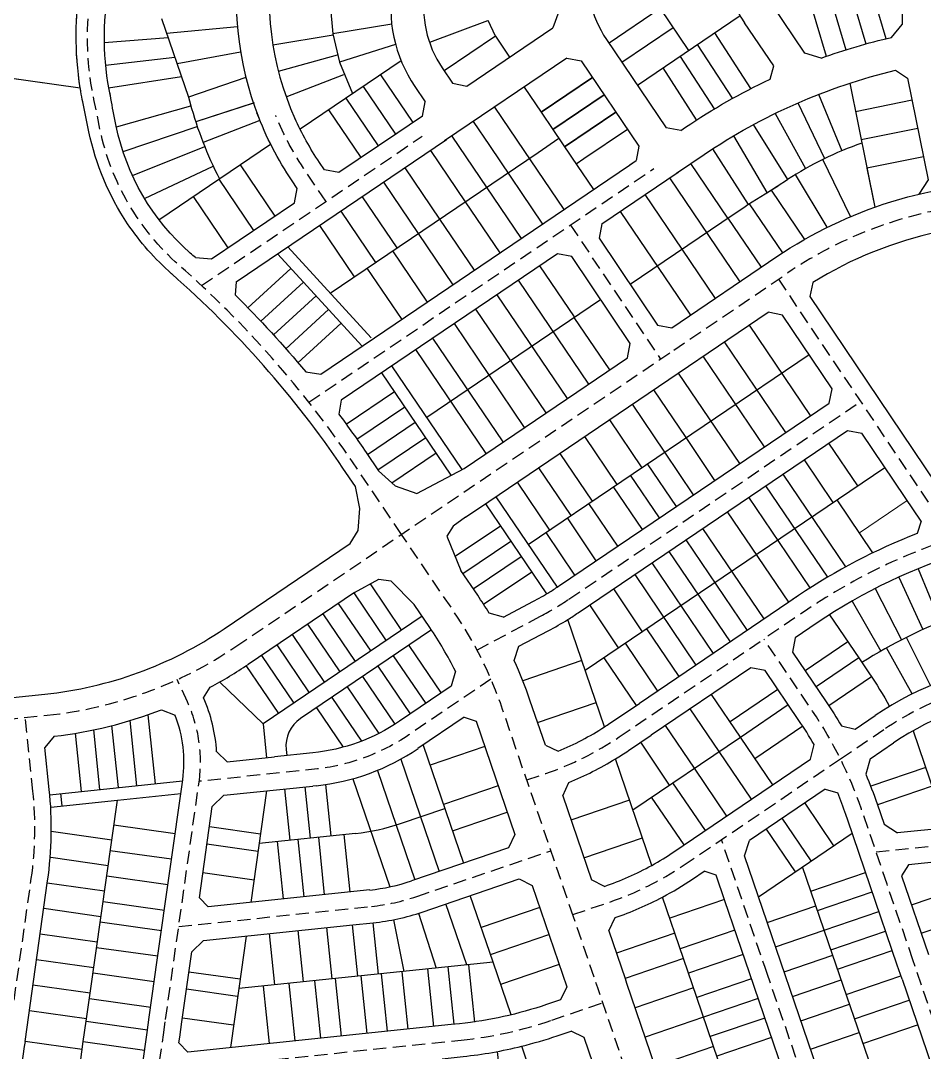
# Model space of a CAD drawing. Extents: x 296374 to 298792, y 6267790 to 6270844.
# Drawn here: x 297205 to 297643, y 6269900 to 6270400 of the extents above; entities that cross this region are included whole.
import ezdxf

# ---------------------------------------------------------------- set-up
doc = ezdxf.new("R2010")
doc.units = 0
doc.linetypes.add('DASHED2', pattern=[9.525, 6.35, -3.175])
for name, color, linetype in [('_User_xref', 251, 'Continuous'), ('X-Masterplan_LotLayout_P2$0$D-LO-Stage 16', 251, 'Continuous'), ('X-Masterplan_LotLayout_P2$0$D-LO-Stage 17', 251, 'Continuous'), ('X-Masterplan_LotLayout_P2$0$D-LO-Stage 23', 251, 'Continuous'), ('X-Masterplan_LotLayout_P2$0$D-LO-Stage 28', 251, 'Continuous'), ('X-Masterplan_LotLayout_P2$0$D-LO-Stage 29', 251, 'Continuous'), ('X-Masterplan_LotLayout_P2$0$D-LO-Stage 30', 251, 'Continuous'), ('X-Masterplan_LotLayout_P2$0$D-LO-Stage 31', 251, 'Continuous'), ('X-Masterplan_LotLayout_P2$0$D-LO-Stage 33', 251, 'Continuous'), ('X-Masterplan_LotLayout_P2$0$D-RD-15-23_CL', 251, 'DASHED2'), ('X-Masterplan_LotLayout_P2$0$D-RD-Future_BDY', 251, 'Continuous'), ('X-Masterplan_LotLayout_P2$0$D-RD-Future_CL', 251, 'DASHED2'), ('X-Masterplan_LotLayout_P2$0$D-RD-P3_BDY', 251, 'Continuous'), ('X-Masterplan_LotLayout_P2$0$D-RD-P3_CL', 251, 'DASHED2'), ('X-Masterplan_LotLayout_P2$0$D-RD-Stage16_BDY', 251, 'Continuous'), ('X-Masterplan_LotLayout_P2$0$D-RD-Stage17_BDY', 251, 'Continuous'), ('X-Masterplan_LotLayout_P2$0$D-RD-Stage20_BDY', 251, 'Continuous'), ('X-Masterplan_LotLayout_P2$0$D-RD-Stage22_BDY', 251, 'Continuous'), ('X-Masterplan_LotLayout_P2$0$D-RD-Stage23_BDY', 251, 'Continuous'), ('X-Masterplan_LotLayout_P2$0$D-RD-Stage28_BDY', 251, 'Continuous'), ('X-Masterplan_LotLayout_P2$0$D-RD-Stage29_BDY', 251, 'Continuous'), ('X-Masterplan_LotLayout_P2$0$D-RD-Stage30_BDY', 251, 'Continuous'), ('X-Masterplan_LotLayout_P2$0$D-RD-Stage31_BDY', 251, 'Continuous'), ('X-Masterplan_LotLayout_P2$0$D-RD-Stage33_BDY', 251, 'Continuous'), ('X-Masterplan_LotLayout_P2$0$D-RD-Stage37_BDY', 251, 'Continuous')]:
    doc.layers.add(name, color=color, linetype=linetype)

# ---------------------------------------------------------------- blocks, each defined once
blk = doc.blocks.new('X-Masterplan_LotLayout_P2')
at = {"layer": 'X-Masterplan_LotLayout_P2$0$D-LO-Stage 16'}
for p, q in [((297575.46, 6269938.74), (297599.12, 6269946.82)), ((297618.09, 6269891.27), (297599, 6269947.19)), ((297559.72, 6269935.34), (297533.22, 6269926.3)), ((297579.5, 6269926.91), (297603.16, 6269934.99)), ((297605.62, 6269927.79), (297632.12, 6269936.84)), ((297559.18, 6269850.25), (297533.22, 6269926.3)), ((297562.95, 6269925.88), (297536.45, 6269916.83)), ((297609.66, 6269915.96), (297636.16, 6269925.01)), ((297583.54, 6269915.08), (297607.2, 6269923.16)), ((297566.18, 6269916.41), (297539.68, 6269907.37)), ((297588.23, 6269901.36), (297611.88, 6269909.44)), ((297613.7, 6269904.13), (297640.2, 6269913.18)), ((297569.41, 6269906.95), (297542.91, 6269897.9))]:
    blk.add_line(p, q, dxfattribs=at)
at = {"layer": 'X-Masterplan_LotLayout_P2$0$D-LO-Stage 17'}
for p, q in [((297526.76, 6269945.22), (297498.37, 6269935.53)), ((297533.22, 6269926.3), (297526.76, 6269945.22)), ((297531.6, 6269931.03), (297503.21, 6269921.33)), ((297536.45, 6269916.83), (297508.06, 6269907.14)), ((297466.6, 6269849.07), (297448.27, 6269902.74)), ((297541.3, 6269902.64), (297512.91, 6269892.94))]:
    blk.add_line(p, q, dxfattribs=at)
at = {"layer": 'X-Masterplan_LotLayout_P2$0$D-LO-Stage 23'}
for p, q in [((297434.36, 6269943.51), (297311.06, 6269930.65)), ((297390.1, 6269938.89), (297393, 6269911.04)), ((297402.53, 6269940.19), (297405.44, 6269912.34)), ((297412.48, 6269941.23), (297415.38, 6269913.38)), ((297422.42, 6269942.26), (297425.33, 6269914.41)), ((297443.08, 6269917.94), (297434.36, 6269943.51)), ((297347.83, 6269934.49), (297350.73, 6269906.64)), ((297357.78, 6269935.52), (297360.68, 6269907.68)), ((297370.22, 6269936.82), (297373.12, 6269908.97)), ((297380.15, 6269937.86), (297383.06, 6269910.01)), ((297311.06, 6269930.65), (297307.03, 6269902.08)), ((297322.96, 6269931.9), (297325.87, 6269904.05)), ((297335.4, 6269933.19), (297338.3, 6269905.34)), ((297235.74, 6269904.96), (297237.13, 6269914.86)), ((297237.13, 6269914.86), (297266.84, 6269910.68)), ((297235.21, 6269901.18), (297207.48, 6269905.09)), ((297234.34, 6269895.06), (297235.74, 6269904.96)), ((297235.74, 6269904.96), (297265.44, 6269900.77)), ((297436.44, 6269900.17), (297439.41, 6269871.64))]:
    blk.add_line(p, q, dxfattribs=at)
at = {"layer": 'X-Masterplan_LotLayout_P2$0$D-LO-Stage 28'}
for p, q in [((297502.13, 6270017.36), (297554.31, 6270052.69)), ((297570.01, 6270029.5), (297554.31, 6270052.69)), ((297559.66, 6270022.5), (297543.96, 6270045.68)), ((297547.65, 6270014.37), (297531.95, 6270037.55)), ((297537.3, 6270007.36), (297521.6, 6270030.54)), ((297526.95, 6270000.35), (297511.25, 6270023.53)), ((297588.62, 6269992.59), (297574.6, 6270013.29)), ((297563, 6269975.24), (297608.49, 6270006.05)), ((297599, 6269947.19), (297584.46, 6269989.77)), ((297588.5, 6269977.94), (297615, 6269986.99)), ((297637.28, 6269971.25), (297660.94, 6269979.32)), ((297526.76, 6269945.22), (297516.56, 6269975.08)), ((297591.73, 6269968.48), (297618.23, 6269977.53)), ((297567.26, 6269962.77), (297590.92, 6269970.85)), ((297594.96, 6269959.02), (297621.46, 6269968.06)), ((297641.96, 6269957.53), (297665.62, 6269965.6)), ((297551.64, 6269959), (297525.14, 6269949.95)), ((297571.3, 6269950.94), (297594.96, 6269959.02)), ((297598.19, 6269949.55), (297624.69, 6269958.6)), ((297601.42, 6269940.09), (297627.92, 6269949.13)), ((297555.68, 6269947.17), (297529.18, 6269938.13))]:
    blk.add_line(p, q, dxfattribs=at)
at = {"layer": 'X-Masterplan_LotLayout_P2$0$D-LO-Stage 28', "flags": 128}
for points in [[(297644.11, 6270037.89), (297617.43, 6270028.78)], [(297647.18, 6270028.89), (297620.69, 6270019.84)], [(297585.45, 6270020.64), (297599.47, 6269999.94)], [(297580.92, 6269987.37), (297566.9, 6270008.08)], [(297546.54, 6269973.95), (297520.04, 6269964.9)]]:
    blk.add_lwpolyline(points, dxfattribs=at)
at = {"layer": 'X-Masterplan_LotLayout_P2$0$D-LO-Stage 29'}
for p, q in [((297588.33, 6270208.57), (297558.61, 6270252.46)), ((297576.32, 6270200.44), (297546.61, 6270244.33)), ((297451.39, 6270146.04), (297587.54, 6270238.23)), ((297565.97, 6270193.43), (297536.26, 6270237.32)), ((297553.97, 6270185.3), (297524.25, 6270229.19)), ((297527.94, 6270197.87), (297512.24, 6270221.06)), ((297517.59, 6270190.87), (297501.89, 6270214.05)), ((297490.76, 6270206.51), (297506.46, 6270183.32)), ((297478.75, 6270198.38), (297494.45, 6270175.19)), ((297541.96, 6270177.17), (297527.94, 6270197.87)), ((297466.75, 6270190.25), (297482.45, 6270167.06)), ((297531.61, 6270170.16), (297517.59, 6270190.87)), ((297523.33, 6270164.56), (297509.31, 6270185.26)), ((297599.31, 6270166.49), (297585.3, 6270187.19)), ((297456.4, 6270183.24), (297472.1, 6270160.06)), ((297479.02, 6270085.04), (297624.36, 6270183.45)), ((297515.05, 6270158.95), (297501.03, 6270179.65)), ((297605.36, 6270135.26), (297574.95, 6270180.19)), ((297446.05, 6270176.23), (297461.75, 6270153.05)), ((297506.77, 6270153.34), (297492.75, 6270174.04)), ((297596.66, 6270130.29), (297566.67, 6270174.58)), ((297435.7, 6270169.22), (297465.41, 6270125.34)), ((297588.15, 6270125.02), (297558.38, 6270168.97)), ((297430.73, 6270165.86), (297460.33, 6270122.14)), ((297494.78, 6270145.22), (297480.76, 6270165.92)), ((297618.47, 6270142.02), (297601.17, 6270167.75)), ((297484.43, 6270138.21), (297470.41, 6270158.92)), ((297577.75, 6270118.08), (297548.03, 6270161.96)), ((297415.95, 6270140.34), (297437.98, 6270155.15)), ((297474.08, 6270131.21), (297460.06, 6270151.91)), ((297565.75, 6270109.95), (297536.03, 6270153.83)), ((297419.75, 6270132.05), (297443.03, 6270147.7)), ((297527.87, 6270148.31), (297557.59, 6270104.43)), ((297424.79, 6270124.59), (297448.07, 6270140.24)), ((297519.59, 6270142.7), (297549.31, 6270098.82)), ((297511.31, 6270137.1), (297541.03, 6270093.21)), ((297429.79, 6270117.11), (297453.12, 6270132.79)), ((297503.03, 6270131.49), (297532.75, 6270087.6)), ((297492.68, 6270124.48), (297506.7, 6270103.78)), ((297495.24, 6270096.02), (297481.23, 6270116.72)), ((297488.4, 6270057.57), (297470.61, 6270109.67)), ((297508.77, 6270105.18), (297524.47, 6270082)), ((297498.42, 6270098.17), (297514.12, 6270074.99)), ((297488.07, 6270091.16), (297503.77, 6270067.98)), ((297611.64, 6270091.09), (297590.94, 6270077.08)), ((297554.31, 6270052.69), (297540.29, 6270073.39)), ((297543.96, 6270045.68), (297529.94, 6270066.38)), ((297554.31, 6270052.69), (297577.5, 6270068.39)), ((297531.95, 6270037.55), (297517.94, 6270058.25)), ((297561.32, 6270042.34), (297584.5, 6270058.04)), ((297519.95, 6270029.42), (297505.93, 6270050.12))]:
    blk.add_line(p, q, dxfattribs=at)
at = {"layer": 'X-Masterplan_LotLayout_P2$0$D-LO-Stage 29', "flags": 128}
for points in [[(297611.17, 6270174.52), (297597.15, 6270195.22)], [(297640.39, 6270134.31), (297651.05, 6270108.42)], [(297631.06, 6270130.26), (297642.68, 6270104.79)], [(297619.62, 6270124.72), (297632.42, 6270099.82)], [(297608.45, 6270118.65), (297622.4, 6270094.37)], [(297606.4, 6270098.83), (297585.7, 6270084.81)], [(297646.41, 6270077.68), (297634.75, 6270101)], [(297637.52, 6270073.57), (297625.07, 6270095.88)], [(297617.86, 6270081.88), (297597.16, 6270067.87)], [(297549.26, 6270060.14), (297572.45, 6270075.84)]]:
    blk.add_lwpolyline(points, dxfattribs=at)
for points in [[(297597.48, 6270112), (297611.64, 6270091.09), (297616.61, 6270083.74, -0.020414), (297626.62, 6270067.57)], [(297659.54, 6270111.73, 0.053139), (297613.19, 6270088.8, 0.053139)]]:
    blk.add_lwpolyline(points, format="xyb", dxfattribs=at)
at = {"layer": 'X-Masterplan_LotLayout_P2$0$D-LO-Stage 30'}
for p, q in [((297374.72, 6270126.93), (297389.95, 6270104.43)), ((297366.8, 6270122.57), (297382.5, 6270099.39)), ((297359.35, 6270117.52), (297375.05, 6270094.34)), ((297400.01, 6270111.25), (297322.88, 6270059.02)), ((297351.9, 6270112.48), (297367.6, 6270089.29)), ((297404.5, 6270104.62), (297340.98, 6270061.61)), ((297344.44, 6270107.43), (297360.14, 6270084.25)), ((297336.99, 6270102.39), (297352.69, 6270079.2)), ((297329.54, 6270097.34), (297345.24, 6270074.16)), ((297393.46, 6270097.15), (297409.16, 6270073.96)), ((297322.09, 6270092.29), (297337.79, 6270069.11)), ((297386.01, 6270092.1), (297401.71, 6270068.92)), ((297477.41, 6270089.77), (297448.78, 6270080)), ((297314.6, 6270087.3), (297330.33, 6270064.06)), ((297378.56, 6270087.06), (297394.26, 6270063.87)), ((297301.86, 6270079.35), (297322.88, 6270059.02)), ((297371.11, 6270082.01), (297386.78, 6270058.86)), ((297363.65, 6270076.96), (297378.94, 6270054.39)), ((297356.2, 6270071.92), (297370.58, 6270050.68)), ((297348.75, 6270066.87), (297361.69, 6270047.76)), ((297322.88, 6270059.02), (297324.59, 6270042.66)), ((297400.52, 6270048.79), (297420.06, 6269991.57)), ((297334.04, 6270046.7), (297334.35, 6270043.68)), ((297389.65, 6270041.96), (297408.23, 6269987.53)), ((297511.32, 6269990.44), (297493.7, 6270042.05)), ((297378.29, 6270036.53), (297396.4, 6269983.49)), ((297355.89, 6270004.7), (297353.28, 6270029.67)), ((297366.47, 6270032.49), (297384.37, 6269980.05)), ((297436.87, 6270029.01), (297410.37, 6270019.96)), ((297252.23, 6270022.05), (297282.98, 6270025.25)), ((297324.57, 6270026.57), (297316.95, 6269972.49)), ((297335.99, 6270002.63), (297333.4, 6270027.49)), ((297345.94, 6270003.66), (297343.35, 6270028.53)), ((297500.52, 6270022.09), (297472.12, 6270012.39)), ((297389.58, 6270010.75), (297411.01, 6270018.07)), ((297367.64, 6270005.93), (297320.98, 6270001.06)), ((297352.73, 6269976.22), (297349.83, 6270004.07)), ((297365.16, 6269977.52), (297362.26, 6270005.37)), ((297320.44, 6269997.25), (297295.68, 6270000.73)), ((297332.84, 6269974.15), (297329.93, 6270002)), ((297342.78, 6269975.18), (297339.88, 6270003.03)), ((297434.36, 6269943.51), (297423.34, 6269975.78)), ((297421.6, 6269942.18), (297411.51, 6269971.74)), ((297386.1, 6269964.07), (297391.08, 6269939)), ((297398.25, 6269967.23), (297406.85, 6269940.64)), ((297342.49, 6269933.93), (297339.9, 6269958.8)), ((297356.41, 6269935.38), (297353.82, 6269960.25)), ((297368.85, 6269936.68), (297366.25, 6269961.54)), ((297378.79, 6269937.72), (297376.2, 6269962.58)), ((297314.65, 6269956.16), (297311.06, 6269930.65)), ((297328.56, 6269932.48), (297325.97, 6269957.34)), ((297433.06, 6269947.29), (297461.45, 6269956.99)), ((297310.52, 6269926.84), (297285.77, 6269930.33))]:
    blk.add_line(p, q, dxfattribs=at)
at = {"layer": 'X-Masterplan_LotLayout_P2$0$D-LO-Stage 30', "flags": 128}
for points in [[(297455.95, 6270059.76), (297484.35, 6270069.45)], [(297430.35, 6270048.08), (297403.86, 6270039.03)], [(297414.73, 6270007.19), (297441.23, 6270016.23)], [(297321.62, 6270005.65), (297296.87, 6270009.14)], [(297478.35, 6269994.16), (297506.74, 6270003.85)], [(297293.74, 6269986.95), (297318.5, 6269983.46)], [(297457.03, 6269969.95), (297428.64, 6269960.26)], [(297522.54, 6269957.58), (297494.15, 6269947.88)], [(297311.71, 6269935.24), (297286.95, 6269938.73)], [(297466.45, 6269942.37), (297438.05, 6269932.67)], [(297283.82, 6269916.53), (297308.58, 6269913.04)]]:
    blk.add_lwpolyline(points, dxfattribs=at)
at = {"layer": 'X-Masterplan_LotLayout_P2$0$D-LO-Stage 30'}
for centre, radius, start, end in [((297349.95, 6270048.36), 16, 124.1039, 185.9509), ((297357.27, 6270105.39), 100, 275.9509, 288.8501)]:
    blk.add_arc(centre, radius, start, end, dxfattribs=at)
at = {"layer": 'X-Masterplan_LotLayout_P2$0$D-LO-Stage 31'}
for p, q in [((297261.71, 6270029.07), (297258.41, 6270060.68)), ((297270.66, 6270030), (297267.16, 6270063.53)), ((297234.85, 6270026.27), (297231.91, 6270054.5)), ((297243.8, 6270027.2), (297240.78, 6270056.17)), ((297252.76, 6270028.14), (297249.62, 6270058.23)), ((297219.5, 6270024.67), (297283.84, 6270031.38)), ((297225.53, 6270019.26), (297224.91, 6270025.23)), ((297219.94, 6270018.68), (297252.23, 6270022.05)), ((297239.04, 6269928.41), (297252.23, 6270022.05)), ((297250.55, 6270010.11), (297280.26, 6270005.92)), ((297249.5, 6270002.68), (297220.23, 6270006.8)), ((297247.76, 6269990.3), (297220.03, 6269994.21)), ((297248.81, 6269997.73), (297278.51, 6269993.54)), ((297247.06, 6269985.35), (297276.77, 6269981.17)), ((297246.02, 6269977.92), (297218.29, 6269981.83)), ((297244.27, 6269965.55), (297216.55, 6269969.45)), ((297245.32, 6269972.97), (297275.03, 6269968.79)), ((297243.92, 6269963.07), (297273.63, 6269958.89)), ((297242.53, 6269953.17), (297214.8, 6269957.07)), ((297242.18, 6269950.69), (297271.89, 6269946.51)), ((297240.79, 6269940.79), (297213.06, 6269944.7)), ((297240.44, 6269938.31), (297270.14, 6269934.13)), ((297239.04, 6269928.41), (297211.32, 6269932.32)), ((297237.3, 6269916.03), (297239.04, 6269928.41)), ((297238.69, 6269925.94), (297268.4, 6269921.75)), ((297237.3, 6269916.03), (297209.57, 6269919.94)), ((297237.13, 6269914.86), (297237.3, 6269916.03)), ((297237.13, 6269914.86), (297237.3, 6269916.03))]:
    blk.add_line(p, q, dxfattribs=at)
at = {"layer": 'X-Masterplan_LotLayout_P2$0$D-LO-Stage 31', "flags": 128}
blk.add_lwpolyline([(297221.59, 6270053.05), (297217.14, 6270047.55)], dxfattribs=at)
at = {"layer": 'X-Masterplan_LotLayout_P2$0$D-LO-Stage 31'}
blk.add_lwpolyline([(297207.48, 6269905.09), (297218.45, 6269982.99, 0.061027), (297219.25, 6270027.25), (297217.14, 6270047.55)], format="xyb", dxfattribs=at)
blk.add_arc((297197.39, 6270262.56), 210.9, 276.5887, 291.1902, dxfattribs=at)
at = {"layer": 'X-Masterplan_LotLayout_P2$0$D-LO-Stage 33'}
for p, q in [((297424.74, 6270351.17), (297432.61, 6270339.55)), ((297414.39, 6270344.16), (297448.03, 6270294.48)), ((297272.42, 6270303.58), (297326.54, 6270340.23)), ((297432.61, 6270339.55), (297458.38, 6270301.49)), ((297456.19, 6270336.24), (297466.24, 6270343.04)), ((297355.43, 6270268.01), (297456.19, 6270336.24)), ((297404.04, 6270337.16), (297420.86, 6270312.31)), ((297449.29, 6270337.21), (297468.73, 6270308.5)), ((297311.75, 6270330.21), (297328.57, 6270305.37)), ((297391.62, 6270328.75), (297408.44, 6270303.9)), ((297301.4, 6270323.2), (297318.22, 6270298.36)), ((297381.27, 6270321.74), (297414.91, 6270272.06)), ((297519.93, 6270323.85), (297554.02, 6270273.5)), ((297288.98, 6270314.79), (297305.8, 6270289.95)), ((297370.92, 6270314.73), (297387.74, 6270289.89)), ((297507.93, 6270315.72), (297525.87, 6270289.22)), ((297569.22, 6270317.94), (297585.41, 6270294.04)), ((297420.86, 6270312.31), (297437.68, 6270287.47)), ((297558.59, 6270311.35), (297574.74, 6270287.5)), ((297360.57, 6270307.72), (297377.39, 6270282.88)), ((297495.92, 6270307.59), (297530.01, 6270257.24)), ((297500.81, 6270272.25), (297550.71, 6270306.04)), ((297548.23, 6270304.36), (297564.37, 6270280.51)), ((297350.22, 6270300.71), (297367.04, 6270275.87)), ((297408.44, 6270303.9), (297425.26, 6270279.06)), ((297334.96, 6270290.38), (297375.31, 6270246.29)), ((297525.87, 6270289.22), (297542.02, 6270265.37)), ((297329.94, 6270286.98), (297370.89, 6270242.24)), ((297385.67, 6270288.49), (297402.49, 6270263.64)), ((297315.55, 6270260.84), (297336.4, 6270279.92)), ((297373.25, 6270280.07), (297390.07, 6270255.23)), ((297473.83, 6270256.39), (297457, 6270281.23)), ((297480.74, 6270223.88), (297446.65, 6270274.23)), ((297321.78, 6270254.34), (297342.47, 6270273.28)), ((297327.89, 6270247.74), (297348.55, 6270266.65)), ((297402.2, 6270207.89), (297486.44, 6270264.94)), ((297470.39, 6270216.87), (297436.3, 6270267.22)), ((297333.89, 6270241.03), (297354.63, 6270260.01)), ((297460.04, 6270209.86), (297425.95, 6270260.21)), ((297339.77, 6270234.21), (297360.7, 6270253.37)), ((297449.69, 6270202.86), (297415.6, 6270253.2)), ((297439.34, 6270195.85), (297405.25, 6270246.19)), ((297431.06, 6270190.24), (297396.97, 6270240.58)), ((297363.17, 6270204.41), (297386.58, 6270220.26)), ((297368.39, 6270197.08), (297391.63, 6270212.81)), ((297373.49, 6270189.66), (297396.67, 6270205.36)), ((297378.53, 6270182.21), (297401.72, 6270197.91)), ((297385.33, 6270175.94), (297406.76, 6270190.45))]:
    blk.add_line(p, q, dxfattribs=at)
for points in [[(297286.65, 6270363.04), (297287.71, 6270359.42)], [(297472.38, 6270333.97), (297483.06, 6270318.2)], [(297478.43, 6270333.12), (297474.68, 6270330.58)]]:
    blk.add_lwpolyline(points, dxfattribs=at)
at = {"layer": 'X-Masterplan_LotLayout_P2$0$D-LO-Stage 33', "flags": 128}
for points in [[(297287.57, 6270359.93, 0.052206), (297301.72, 6270323.42)], [(297550.71, 6270306.04), (297555.87, 6270309.53, -0.020698), (297572.61, 6270319.89)]]:
    blk.add_lwpolyline(points, format="xyb", dxfattribs=at)
for points in [[(297251.75, 6270348.68), (297287.89, 6270358.76)], [(297321.36, 6270351.69), (297293.83, 6270340.95)], [(297254.99, 6270336.61), (297290.96, 6270348.82)], [(297259.56, 6270324.97), (297294.57, 6270339.07)], [(297265.39, 6270313.92), (297298.72, 6270329.53)], [(297473.54, 6270256.2), (297490.81, 6270230.7)], [(297414.09, 6270179.64), (297380.41, 6270229.37)], [(297419.41, 6270182.48), (297385.38, 6270232.73)]]:
    blk.add_lwpolyline(points, dxfattribs=at)
at = {"layer": 'X-Masterplan_LotLayout_P2$0$D-RD-15-23_CL'}
for p, q in [((297274.58, 6269908.25), (297275.62, 6269915.68)), ((297268.76, 6269866.96), (297274.58, 6269908.25))]:
    blk.add_line(p, q, dxfattribs=at)
at = {"layer": 'X-Masterplan_LotLayout_P2$0$D-RD-15-23_CL', "flags": 128}
for points in [[(297666.71, 6269860.29), (297637.91, 6269944.62)], [(297593.96, 6269612.18), (297485.12, 6269931.01), (297483.33, 6269936.23)], [(297596.58, 6269852.14), (297567.29, 6269937.93)]]:
    blk.add_lwpolyline(points, dxfattribs=at)
at = {"layer": 'X-Masterplan_LotLayout_P2$0$D-RD-15-23_CL'}
blk.add_lwpolyline([(297272.06, 6269890.39), (297418.97, 6269905.71, 0.056343), (297462.85, 6269915.36), (297487.58, 6269923.8)], format="xyb", dxfattribs=at)
at = {"layer": 'X-Masterplan_LotLayout_P2$0$D-RD-Future_BDY'}
for p, q in [((297633.1, 6270515.74), (297632.65, 6270398.29)), ((297585.59, 6270384.38), (297569.56, 6270408.05)), ((297570.46, 6270378.18), (297556.31, 6270399.08)), ((297435.51, 6270392.54), (297442.36, 6270382.43)), ((297389.79, 6270380.64), (297340.81, 6270347.47)), ((297470.12, 6270381.9), (297410.86, 6270341.77)), ((297470.12, 6270381.9), (297477.06, 6270380.56)), ((297477.06, 6270380.56), (297505.1, 6270339.16)), ((297409.7, 6270377.15), (297414.72, 6270369.75)), ((297414.72, 6270369.75), (297421.66, 6270368.41)), ((297396.45, 6270368.18), (297401.47, 6270360.77)), ((297400.13, 6270353.83), (297401.47, 6270360.77)), ((297435.09, 6270358.18), (297449.29, 6270337.21)), ((297400.13, 6270353.83), (297387.27, 6270345.12)), ((297505.1, 6270339.16), (297503.76, 6270332.22)), ((297500.65, 6270330.12), (297503.76, 6270332.22))]:
    blk.add_line(p, q, dxfattribs=at)
blk.add_lwpolyline([(297266.18, 6270596.9), (297296.93, 6270770.24), (297292.93, 6270776.26), (297253.85, 6270785.06), (297248.1, 6270781.24), (297189.51, 6270450.92), (297154.76, 6270415.92, 0.000318), (297139.99, 6270380.78), (297234.24, 6270367.54, -0.083775), (297234.67, 6270419.28)], format="xyb", close=True, dxfattribs=at)
for points in [[(297331.23, 6270574.29), (297282.49, 6270582.93), (297276.7, 6270578.88), (297247.97, 6270416.92, 0.095043), (297248.71, 6270363.43)], [(297351.04, 6270565.7), (297327.99, 6270435.79, 0.150855), (297338.34, 6270352.66, 0.158272)], [(297545.66, 6270449.08), (297559.78, 6270528.67), (297555.73, 6270534.46), (297506.5, 6270543.2), (297500.7, 6270539.15), (297481.2, 6270429.2, 0.195119), (297489.34, 6270390.97), (297518.34, 6270348.14)], [(297312.24, 6270438.59, 0.13874), (297320.84, 6270352.99)], [(297593.36, 6270381.9, -0.029968), (297627.59, 6270392.01, -0.029968)], [(297523.31, 6270326.13), (297536.7, 6270335.2, -0.090634), (297629.52, 6270376.03, -0.090634)], [(297525.38, 6270346.86), (297527.73, 6270348.45, -0.039521), (297568.63, 6270371.66, -0.039521)], [(297613.14, 6270340.64, 0.063949), (297577.15, 6270323.01, 0.063949)]]:
    blk.add_lwpolyline(points, format="xyb", dxfattribs=at)
for points in [[(297356.65, 6270425.59), (297355.42, 6270407.81), (297356.72, 6270393.71), (297359.98, 6270380.04), (297366.27, 6270364.72)], [(297510.74, 6270423.96), (297511.08, 6270414.96), (297515.42, 6270405.96), (297529.17, 6270385.65)], [(297595.33, 6270419.98), (297605.38, 6270386.01)], [(297605.38, 6270421.62), (297615.07, 6270388.87)], [(297615.93, 6270421.58), (297624.85, 6270391.41)], [(297585.79, 6270416.66), (297595.79, 6270382.81)], [(297466.19, 6270404.6), (297463.29, 6270396.6)], [(297515.42, 6270405.96), (297490.58, 6270389.14)], [(297273.61, 6270401.19), (297286.65, 6270363.04)], [(297431.7, 6270400.07), (297403.5, 6270389.58)], [(297435.51, 6270392.54), (297431.95, 6270400.17)], [(297504.33, 6270368.83), (297554.11, 6270402.54)], [(297310.42, 6270397.14), (297276.08, 6270393.96)], [(297385.22, 6270398.41), (297356.72, 6270393.71)], [(297421.66, 6270368.41), (297463.29, 6270396.6)], [(297521.7, 6270396.68), (297496.86, 6270379.86)], [(297541.72, 6270394.15), (297559.18, 6270367.22)], [(297627.59, 6270392.01), (297632.65, 6270398.29)], [(297276.85, 6270391.73), (297245.81, 6270389.3)], [(297327.63, 6270388.32), (297356.79, 6270393.27)], [(297435.51, 6270392.54), (297410.67, 6270375.72)], [(297312, 6270384.78), (297281.16, 6270379.1)], [(297387.11, 6270388.59), (297359.98, 6270380.04)], [(297533.35, 6270388.49), (297550.23, 6270362.45)], [(297593.36, 6270381.9), (297585.59, 6270384.38)], [(297280.08, 6270382.27), (297246.45, 6270378.36)], [(297330.28, 6270375.63), (297358.95, 6270383.53)], [(297525.1, 6270382.65), (297541.48, 6270357.39)], [(297334.09, 6270363.21), (297362.08, 6270374.05)], [(297516.62, 6270377.16), (297532.91, 6270352.04)], [(297568.63, 6270371.66), (297570.46, 6270378.18)], [(297629.52, 6270376.03), (297635.33, 6270372.27)], [(297283.31, 6270372.8), (297247.96, 6270367.33)], [(297314.55, 6270372.57), (297286.65, 6270363.04)], [(297379.77, 6270373.86), (297395.47, 6270350.67)], [(297457.69, 6270355.66), (297482.53, 6270372.49)], [(297482.53, 6270372.49), (297457.69, 6270355.66)], [(297607.27, 6270369.81), (297619.39, 6270309.63)], [(297635.33, 6270372.27), (297645.28, 6270322.9)], [(297371.41, 6270368.2), (297387.11, 6270345.01)], [(297449.42, 6270367.88), (297457.69, 6270355.66), (297463.35, 6270347.3), (297472.38, 6270333.97)], [(297463.35, 6270347.3), (297488.19, 6270364.12)], [(297488.19, 6270364.12), (297463.35, 6270347.3)], [(297592.21, 6270364.4), (297603.44, 6270336.96)], [(297286.65, 6270363.04), (297287.71, 6270359.42)], [(297318.5, 6270360.18), (297290.22, 6270351.05)], [(297318.23, 6270360.09), (297290.22, 6270351.05)], [(297363.04, 6270362.53), (297378.74, 6270339.35)], [(297582.04, 6270360.22), (297595.05, 6270333.19)], [(297637.51, 6270361.49), (297610.06, 6270355.96)], [(297370.38, 6270333.68), (297354.68, 6270356.87)], [(297370.38, 6270333.68), (297354.68, 6270356.87)], [(297469.02, 6270338.94), (297493.86, 6270355.76)], [(297493.86, 6270355.76), (297469.02, 6270338.94)], [(297571.18, 6270355.13), (297585.91, 6270328.39)], [(297560.48, 6270349.68), (297577.15, 6270323.01)], [(297499.52, 6270347.4), (297478.43, 6270333.12)], [(297525.38, 6270346.86), (297518.34, 6270348.14)], [(297550.92, 6270344.25), (297567.1, 6270316.7)], [(297640.27, 6270347.76), (297612.82, 6270342.24)], [(297540.74, 6270337.9), (297558.04, 6270311.01)], [(297643.03, 6270334.04), (297615.58, 6270328.51)], [(297500.51, 6270330.02), (297503.76, 6270332.22)], [(297548.23, 6270304.36), (297530.28, 6270330.86)], [(297548.23, 6270304.36), (297530.28, 6270330.86)], [(297607.7, 6270305.08), (297594.18, 6270332.77)], [(297596.4, 6270299.9), (297580.96, 6270325.45)], [(297596.4, 6270299.9), (297580.96, 6270325.45)], [(297615.58, 6270328.51), (297619.39, 6270309.63)], [(297567.08, 6270316.68), (297577.15, 6270323.01)], [(297567.08, 6270316.68), (297577.15, 6270323.01)], [(297645.28, 6270322.9), (297640.75, 6270315.94)]]:
    blk.add_lwpolyline(points, dxfattribs=at)
at = {"layer": 'X-Masterplan_LotLayout_P2$0$D-RD-Future_BDY', "flags": 128}
blk.add_lwpolyline([(297627.19, 6270312.22, -0.027324), (297649.33, 6270317.8, -0.083108), (297718.34, 6270319.61), (297848.72, 6270301.3)], format="xyb", dxfattribs=at)
at = {"layer": 'X-Masterplan_LotLayout_P2$0$D-RD-Future_BDY', "lineweight": 0, "flags": 128}
blk.add_lwpolyline([(297635.16, 6270167.37), (297611.98, 6270151.67)], dxfattribs=at)
at = {"layer": 'X-Masterplan_LotLayout_P2$0$D-RD-Future_BDY'}
for centre, radius in [((297612.61, 6270437.21), 68), ((297452.76, 6270406.31), 68), ((297452.76, 6270406.31), 52)]:
    blk.add_arc(centre, radius, 169.9407, 214.1039, dxfattribs=at)
at = {"layer": 'X-Masterplan_LotLayout_P2$0$D-RD-Future_CL'}
blk.add_line((297572.69, 6270274.67), (297652.69, 6270155.65), dxfattribs=at)
at = {"layer": 'X-Masterplan_LotLayout_P2$0$D-RD-Future_CL', "flags": 128}
for points in [[(297234.26, 6270367.42, -0.083977), (297234.67, 6270419.28), (297266.18, 6270596.9)], [(297390.02, 6270150.98), (297366.16, 6270186.21, 0.063686), (297282.28, 6270281.38), (297282.15, 6270281.5, -0.16296), (297243.86, 6270347.37), (297240.88, 6270361.81, -0.008146), (297239.97, 6270366.61, -0.086829), (297240.09, 6270418.32), (297271.6, 6270595.94)], [(297353.35, 6270312.49), (297343.61, 6270326.89, -0.05161), (297329.01, 6270354.11, -0.05161)]]:
    blk.add_lwpolyline(points, format="xyb", dxfattribs=at)
for points in [[(297293.08, 6270271.68), (297400.07, 6270344.12)], [(297345.1, 6270215.12), (297512.32, 6270328.36)], [(297471.87, 6270300.96), (297515.55, 6270235.98)]]:
    blk.add_lwpolyline(points, dxfattribs=at)
at = {"layer": 'X-Masterplan_LotLayout_P2$0$D-RD-P3_BDY'}
for p, q in [((297589.39, 6270273.12), (297587.96, 6270266.28)), ((297587.96, 6270266.28), (297657.67, 6270162.58))]:
    blk.add_line(p, q, dxfattribs=at)
at = {"layer": 'X-Masterplan_LotLayout_P2$0$D-RD-P3_BDY', "flags": 128}
for points in [[(297234.26, 6270367.42), (297138.96, 6270380.8, -0.006169), (297135.96, 6270375.26), (297107.61, 6270324.46, 0.052426), (297091.61, 6270287.06, 0.052426)], [(297257.19, 6270301.65, -0.097285), (297238.47, 6270346.26), (297235.49, 6270360.7, -0.008146), (297234.55, 6270365.68, -0.002832), (297234.26, 6270367.42)]]:
    blk.add_lwpolyline(points, format="xyb", dxfattribs=at)
at = {"layer": 'X-Masterplan_LotLayout_P2$0$D-RD-P3_BDY'}
blk.add_arc((297689.26, 6270112.55), 189.1, 82.0042, 121.8798, dxfattribs=at)
at = {"layer": 'X-Masterplan_LotLayout_P2$0$D-RD-P3_CL'}
for p, q in [((297521.94, 6270240.3), (297577.34, 6270277.82)), ((297309.75, 6270096.62), (297521.94, 6270240.3)), ((297471.14, 6270119.56), (297612.57, 6270215.33)), ((297426.5, 6270094.88), (297457.39, 6270111.28)), ((297495.53, 6270052.74), (297565.62, 6270100.2)), ((297286.23, 6270069.68), (297281.27, 6270080.56)), ((297065.02, 6270047.27), (297218.17, 6270063.24)), ((297602.81, 6270042.06), (297624.08, 6270056.46)), ((297526.57, 6269990.42), (297602.81, 6270042.06)), ((297450.69, 6270031.85), (297459.89, 6270034.99)), ((297275.62, 6269915.68), (297291.85, 6270030.88)), ((297472.98, 6269966.55), (297490.92, 6269972.67))]:
    blk.add_line(p, q, dxfattribs=at)
at = {"layer": 'X-Masterplan_LotLayout_P2$0$D-RD-P3_CL', "flags": 128}
for points in [[(297770.04, 6270089.08), (297768.33, 6270150.15, 0.406025), (297755.33, 6270162.79), (297743.93, 6270162.79, 0.149915), (297586.93, 6270114.63), (297565.62, 6270100.2)], [(297473.34, 6269965.51), (297439.01, 6270066.07, 0.066656), (297415.34, 6270113.59), (297390.02, 6270150.98)], [(297625.37, 6269981.36), (297612.96, 6270017.72, 0.066656), (297589.29, 6270065.24), (297565.62, 6270100.2)], [(297433.37, 6270080.69), (297393.5, 6270053.7, -0.123462), (297347.8, 6270037.04), (297291.9, 6270031.21)]]:
    blk.add_lwpolyline(points, format="xyb", dxfattribs=at)
at = {"layer": 'X-Masterplan_LotLayout_P2$0$D-RD-P3_CL'}
for points in [[(297199.56, 6269906.2), (297210.53, 6269984.11, 0.061027), (297211.3, 6270026.42), (297207.57, 6270062.13)], [(297281.98, 6269960.8), (297375.42, 6269970.54, 0.056343), (297397.36, 6269975.37), (297462.39, 6269997.57)]]:
    blk.add_lwpolyline(points, format="xyb", dxfattribs=at)
at = {"layer": 'X-Masterplan_LotLayout_P2$0$D-RD-P3_CL', "flags": 128}
for points in [[(297620.02, 6269997.04), (297839.11, 6270019.88)], [(297554.97, 6269974.02), (297545.08, 6270002.96)], [(297637.91, 6269944.62), (297625.37, 6269981.36)], [(297567.29, 6269937.93), (297566.29, 6269940.84), (297554.97, 6269974.02)], [(297483.33, 6269936.23), (297473.34, 6269965.51)]]:
    blk.add_lwpolyline(points, dxfattribs=at)
at = {"layer": 'X-Masterplan_LotLayout_P2$0$D-RD-P3_CL'}
for centre, radius, start, end in [((297689.26, 6270112.55), 199.6, 101.0074, 124.1039), ((297387.04, 6270243.76), 150, 297.9706, 304.1039), ((297197.39, 6270262.56), 200.4, 275.9509, 304.1039), ((297708.18, 6269932.25), 150, 95.9509, 124.1039), ((297222.53, 6270040.64), 70, 351.982, 24.5108), ((297411.42, 6270176.94), 150, 288.8501, 304.1039), ((297442.46, 6270114.63), 150, 288.8501, 304.1039)]:
    blk.add_arc(centre, radius, start, end, dxfattribs=at)
at = {"layer": 'X-Masterplan_LotLayout_P2$0$D-RD-Stage16_BDY', "flags": 128}
for points in [[(297600.31, 6269865.97), (297573.87, 6269943.42)], [(297632.63, 6269935.32), (297630.34, 6269942.04)], [(297584.43, 6269862.97), (297558.72, 6269938.25)]]:
    blk.add_lwpolyline(points, dxfattribs=at)
blk.add_lwpolyline([(297632.63, 6269935.32), (297654.32, 6269871.8), (297650.96, 6269866.55), (297610.97, 6269862.38, 0.004945), (297606.88, 6269861.91, 0.004945)], format="xyb", dxfattribs=at)
at = {"layer": 'X-Masterplan_LotLayout_P2$0$D-RD-Stage17_BDY', "flags": 128}
for points in [[(297498.37, 6269935.53), (297499.13, 6269933.29)], [(297499.13, 6269933.29), (297529.18, 6269845.29), (297535.52, 6269842.17)], [(297478.53, 6269906.97), (297472.18, 6269910.09)]]:
    blk.add_lwpolyline(points, dxfattribs=at)
for points in [[(297448.27, 6269902.74, 0.021513), (297465.44, 6269907.79), (297472.18, 6269910.09)], [(297466.6, 6269849.07, 0.007189), (297470.48, 6269850.33), (297490.28, 6269857.09), (297493.39, 6269863.44), (297478.53, 6269906.97)]]:
    blk.add_lwpolyline(points, format="xyb", dxfattribs=at)
at = {"layer": 'X-Masterplan_LotLayout_P2$0$D-RD-Stage20_BDY', "flags": 128}
for points in [[(297282.5, 6269907.14), (297283.55, 6269914.57)], [(297286.38, 6269899.93), (297282.11, 6269904.36), (297282.5, 6269907.14)]]:
    blk.add_lwpolyline(points, dxfattribs=at)
at = {"layer": 'X-Masterplan_LotLayout_P2$0$D-RD-Stage22_BDY', "flags": 128}
for points in [[(297207.48, 6269905.09), (297207.13, 6269902.61)], [(297207.13, 6269902.61), (297202.36, 6269868.77)]]:
    blk.add_lwpolyline(points, dxfattribs=at)
at = {"layer": 'X-Masterplan_LotLayout_P2$0$D-RD-Stage23_BDY', "flags": 128}
for points in [[(297470.13, 6269931.58), (297467.01, 6269925.23), (297460.27, 6269922.93, -0.056343), (297418.14, 6269913.67), (297414.14, 6269913.25)], [(297409.65, 6269896.69), (297419.8, 6269897.75, 0.034787), (297448.27, 6269902.74, 0.034787)]]:
    blk.add_lwpolyline(points, format="xyb", dxfattribs=at)
for points in [[(297266.66, 6269909.37), (297267.7, 6269916.8)], [(297262.15, 6269877.36), (297266.66, 6269909.37)], [(297414.14, 6269913.25), (297286.38, 6269899.93)]]:
    blk.add_lwpolyline(points, dxfattribs=at)
at = {"layer": 'X-Masterplan_LotLayout_P2$0$D-RD-Stage28_BDY'}
for p, q in [((297638.03, 6270055.71), (297654.1, 6270008.64)), ((297617.13, 6270042.09), (297628.57, 6270049.83)), ((297824.53, 6270026.4), (297630.5, 6270006.18))]:
    blk.add_line(p, q, dxfattribs=at)
at = {"layer": 'X-Masterplan_LotLayout_P2$0$D-RD-Stage28_BDY', "flags": 128}
for points in [[(297511.32, 6269990.44, 0.022242), (297522.08, 6269997.05), (297588.29, 6270041.88)], [(297615.01, 6270034.71, -0.018548), (297620.53, 6270020.3)], [(297606.32, 6270012.41), (297605.39, 6270015.14, 0.014508), (297601.48, 6270025.57, 0.014508)], [(297488.38, 6269980.26, 0.044275), (297511.32, 6269990.44, 0.044275)], [(297516.56, 6269975.08, 0.026773), (297531.05, 6269983.8), (297536.76, 6269987.66)], [(297493.51, 6269965.1, 0.039812), (297516.56, 6269975.08, 0.039812)]]:
    blk.add_lwpolyline(points, format="xyb", dxfattribs=at)
for points in [[(297617.13, 6270042.09), (297615.01, 6270034.71)], [(297595.4, 6270027.37), (297558.77, 6270002.57)], [(297595.4, 6270027.37), (297601.48, 6270025.57)], [(297620.53, 6270020.3), (297623.91, 6270010.39)], [(297617.21, 6269980.51), (297606.32, 6270012.41)], [(297623.91, 6270010.39), (297630.5, 6270006.18)], [(297826.02, 6270002.18), (297826.51, 6270005.65), (297822.23, 6270010.08), (297635.8, 6269990.65), (297632.45, 6269985.4), (297645.48, 6269947.21)], [(297556.25, 6269995.03), (297558.77, 6270002.57)], [(297573.87, 6269943.42), (297556.25, 6269995.03)], [(297542.51, 6269985.74), (297536.76, 6269987.66)], [(297546.8, 6269973.17), (297542.51, 6269985.74)], [(297630.34, 6269942.04), (297617.21, 6269980.51)], [(297558.72, 6269938.25), (297546.8, 6269973.17)]]:
    blk.add_lwpolyline(points, dxfattribs=at)
at = {"layer": 'X-Masterplan_LotLayout_P2$0$D-RD-Stage28_BDY'}
blk.add_arc((297708.18, 6269932.25), 142, 95.9509, 124.1039, dxfattribs=at)
at = {"layer": 'X-Masterplan_LotLayout_P2$0$D-RD-Stage29_BDY'}
for p, q in [((297432.35, 6270166.96), (297567.78, 6270258.66)), ((297574.71, 6270257.32), (297567.78, 6270258.66)), ((297598.7, 6270221.63), (297574.71, 6270257.32)), ((297597.35, 6270214.68), (297598.7, 6270221.63)), ((297466.66, 6270126.18), (297597.35, 6270214.68)), ((297475.63, 6270112.93), (297606.27, 6270201.4)), ((297606.27, 6270201.4), (297613.2, 6270200.05)), ((297634.17, 6270168.85), (297613.2, 6270200.05)), ((297609.88, 6270056.5), (297619.59, 6270063.08))]:
    blk.add_line(p, q, dxfattribs=at)
at = {"layer": 'X-Masterplan_LotLayout_P2$0$D-RD-Stage29_BDY', "flags": 128}
for points in [[(297420.32, 6270182.96), (297499.49, 6270236.57)], [(297378.86, 6270181.73), (297386.99, 6270174.44), (297397.44, 6270170.76), (297420.32, 6270182.96)], [(297641.93, 6270157.31), (297634.17, 6270168.85)], [(297641.93, 6270157.31), (297640.04, 6270151.4)], [(297580.57, 6270119.99), (297577.75, 6270118.08)], [(297581.12, 6270120.36), (297580.57, 6270119.99)], [(297577.75, 6270118.08), (297505.3, 6270069.02)], [(297559.34, 6270086.29), (297510.99, 6270053.55)], [(297603.27, 6270058.05), (297609.88, 6270056.5)]]:
    blk.add_lwpolyline(points, dxfattribs=at)
for points in [[(297761.68, 6270101.65), (297760.33, 6270149.79), (297755.19, 6270154.79), (297743.93, 6270154.79, 0.149915), (297591.42, 6270108.01), (297580.87, 6270100.86)], [(297640.04, 6270151.4, 0.05661), (297582.45, 6270121.26), (297577.75, 6270118.08)], [(297580.87, 6270100.86), (297579.53, 6270093.92, 0.491739)], [(297579.53, 6270093.92), (297595.91, 6270069.73, -0.016596), (297603.27, 6270058.05)], [(297588.29, 6270041.88), (297589.99, 6270049.05, 0.017985), (297582.66, 6270060.76), (297566.28, 6270084.95), (297559.34, 6270086.29)], [(297488.39, 6270057.61, 0.005601), (297491.04, 6270059.36), (297505.3, 6270069.02)], [(297465.98, 6270045.84, 0.044644), (297488.39, 6270057.61, 0.044644)], [(297493.7, 6270042.05, 0.01188), (297500.01, 6270046.11), (297510.99, 6270053.55)], [(297471.16, 6270030.67, 0.040012), (297493.7, 6270042.05, 0.040012)]]:
    blk.add_lwpolyline(points, format="xyb", dxfattribs=at)
at = {"layer": 'X-Masterplan_LotLayout_P2$0$D-RD-Stage29_BDY'}
for centre, radius, start, end in [((297387.04, 6270243.76), 142, 301.7951, 304.1039), ((297387.04, 6270243.76), 158, 301.934, 304.1039), ((297708.18, 6269932.25), 158, 95.9509, 124.1039)]:
    blk.add_arc(centre, radius, start, end, dxfattribs=at)
at = {"layer": 'X-Masterplan_LotLayout_P2$0$D-RD-Stage30_BDY'}
for p, q in [((297367.19, 6270122.83), (297379.02, 6270129.28)), ((297379.02, 6270129.28), (297384.8, 6270128.49)), ((297384.8, 6270128.49), (297396.18, 6270116.91)), ((297403.75, 6270105.74), (297396.18, 6270116.91)), ((297294.06, 6270071.75), (297297.27, 6270076.81)), ((297420.38, 6270062.24), (297397.98, 6270047.07)), ((297300.39, 6270045.47), (297305.45, 6270040.67)), ((297305.45, 6270040.67), (297328.38, 6270043.06)), ((297271.6, 6269944.48), (297283.93, 6270031.99)), ((297348.63, 6270029.08), (297346.95, 6270028.91)), ((297298.25, 6270018.95), (297303.92, 6270024.42)), ((297292.03, 6269974.77), (297298.25, 6270018.95)), ((297444.94, 6270005.35), (297441.83, 6269999)), ((297441.83, 6269999), (297394.78, 6269982.94)), ((297399.94, 6269967.8), (297447, 6269983.86)), ((297447, 6269983.86), (297453.34, 6269980.74)), ((297453.34, 6269980.74), (297470.13, 6269931.58)), ((297296.3, 6269970.34), (297292.03, 6269974.77)), ((297374.59, 6269978.5), (297296.3, 6269970.34)), ((297294, 6269954.01), (297366.37, 6269961.56)), ((297366.37, 6269961.56), (297376.25, 6269962.59)), ((297288.33, 6269948.54), (297294, 6269954.01)), ((297283.55, 6269914.57), (297288.33, 6269948.54))]:
    blk.add_line(p, q, dxfattribs=at)
at = {"layer": 'X-Masterplan_LotLayout_P2$0$D-RD-Stage30_BDY', "flags": 128}
for points in [[(297421.08, 6270159.32), (297432.35, 6270166.96)], [(297421.08, 6270159.32), (297415.09, 6270154.92)], [(297415.09, 6270154.92), (297411.94, 6270150.05)], [(297411.94, 6270150.05), (297418.78, 6270133.47)], [(297367.19, 6270122.83), (297315.64, 6270087.93)], [(297439.46, 6270110.82), (297432.5, 6270112.78)], [(297444.64, 6270089.8), (297446.94, 6270096.68)], [(297416.1, 6270084.63), (297414.13, 6270077.33)], [(297420.38, 6270062.24), (297426.17, 6270060.32), (297444.94, 6270005.35)], [(297459.72, 6270048.73), (297465.98, 6270045.84)], [(297303.92, 6270024.42), (297346.95, 6270028.91)], [(297468.12, 6270024.12), (297471.16, 6270030.67)], [(297468.12, 6270024.12), (297482.03, 6269983.37)], [(297488.38, 6269980.26), (297482.03, 6269983.37)], [(297490.43, 6269958.77), (297493.51, 6269965.1)], [(297490.43, 6269958.77), (297498.37, 6269935.53)], [(297267.7, 6269916.8), (297271.6, 6269944.48)]]:
    blk.add_lwpolyline(points, dxfattribs=at)
for points in [[(297432.5, 6270112.78, 0.012028), (297426.93, 6270121.44), (297418.78, 6270133.47)], [(297439.46, 6270110.82), (297453.64, 6270118.35, 0.016689), (297461.86, 6270123.07, 0.016689)], [(297446.94, 6270096.68), (297461.15, 6270104.22, 0.017296), (297470.61, 6270109.67, 0.017296)], [(297459.72, 6270048.73), (297452.26, 6270070.59, 0.024156), (297444.64, 6270089.8, 0.024156)], [(297297.27, 6270076.81, 0.025478), (297315.64, 6270087.93)], [(297414.13, 6270077.33), (297389.01, 6270060.32, -0.123462), (297346.97, 6270044.99), (297328.38, 6270043.06)]]:
    blk.add_lwpolyline(points, format="xyb", dxfattribs=at)
at = {"layer": 'X-Masterplan_LotLayout_P2$0$D-RD-Stage30_BDY'}
for centre, radius, start, end in [((297249.73, 6270001.45), 186, 26.5668, 34.1039), ((297222.53, 6270040.64), 78, 3.5479, 23.5076), ((297337.43, 6270136.5), 108, 275.9509, 304.1039), ((297365.05, 6270070), 92, 275.9509, 288.8501), ((297365.05, 6270070), 108, 275.9509, 288.8501)]:
    blk.add_arc(centre, radius, start, end, dxfattribs=at)
at = {"layer": 'X-Masterplan_LotLayout_P2$0$D-RD-Stage31_BDY'}
blk.add_line((297273.62, 6270065.92), (297280.28, 6270063.21), dxfattribs=at)
blk.add_arc((297222.53, 6270040.64), 62, 351.982, 21.3422, dxfattribs=at)
at = {"layer": 'X-Masterplan_LotLayout_P2$0$D-RD-Stage33_BDY', "flags": 128}
for points in [[(297290.07, 6270285.17, 0.001648), (297287.57, 6270287.39), (297287.43, 6270287.5, -0.16296), (297251.69, 6270348.99), (297250.85, 6270353.06, -0.010749), (297248.58, 6270365.4, -0.010749)], [(297338.1, 6270311.83), (297339.44, 6270318.77), (297336.98, 6270322.4, -0.058962), (297319.92, 6270355.38)], [(297388.25, 6270345.78), (297359.63, 6270326.41), (297352.69, 6270327.74), (297350.23, 6270331.37, -0.043284), (297338.28, 6270352.8)], [(297485.76, 6270294.64), (297514.09, 6270252.5), (297521.02, 6270251.15), (297572.02, 6270285.69, -0.073593), (297627.19, 6270312.22, -0.073593)], [(297309.32, 6270267.1, -0.024947), (297343.53, 6270229.73)], [(297359.61, 6270209.25, -0.011202), (297372.79, 6270190.69), (297378.86, 6270181.73)]]:
    blk.add_lwpolyline(points, format="xyb", dxfattribs=at)
for points in [[(297309.89, 6270273.4), (297411.88, 6270342.47)], [(297350.83, 6270228.66), (297500.51, 6270330.02)], [(297487.1, 6270301.61), (297524.14, 6270326.7)], [(297297.93, 6270284.63), (297338.1, 6270311.83)], [(297487.1, 6270301.61), (297485.76, 6270294.64)], [(297290.07, 6270285.17), (297297.93, 6270284.63)], [(297499.49, 6270236.57), (297500.84, 6270243.53), (297472.5, 6270285.69), (297465.57, 6270287.03), (297360.74, 6270216.05), (297359.61, 6270209.25)], [(297309.89, 6270273.4), (297309.32, 6270267.1)], [(297343.53, 6270229.73), (297350.83, 6270228.66)]]:
    blk.add_lwpolyline(points, dxfattribs=at)
at = {"layer": 'X-Masterplan_LotLayout_P2$0$D-RD-Stage37_BDY', "flags": 128}
blk.add_lwpolyline([(297091.61, 6270287.06, 0.058577), (297083.36, 6270242.4), (297072.28, 6270073.53), (297076.12, 6270064.97), (297077.75, 6270061.5), (297084.99, 6270059.71), (297217.1, 6270073.48, 0.123462), (297303.98, 6270105.15), (297365.13, 6270146.56), (297369.05, 6270152.77), (297369.8, 6270163.49), (297367.68, 6270174.16), (297361.61, 6270183.12, 0.063686), (297278.65, 6270277.25), (297278.52, 6270277.36, -0.06465), (297257.19, 6270301.65)], format="xyb", dxfattribs=at)

msp = doc.modelspace()

# ---------------------------------------------------------------- block references
at = {"layer": '_User_xref', "color": 7}
msp.add_blockref('X-Masterplan_LotLayout_P2', (0, 0), dxfattribs=at)

doc.saveas('drawing.dxf')
